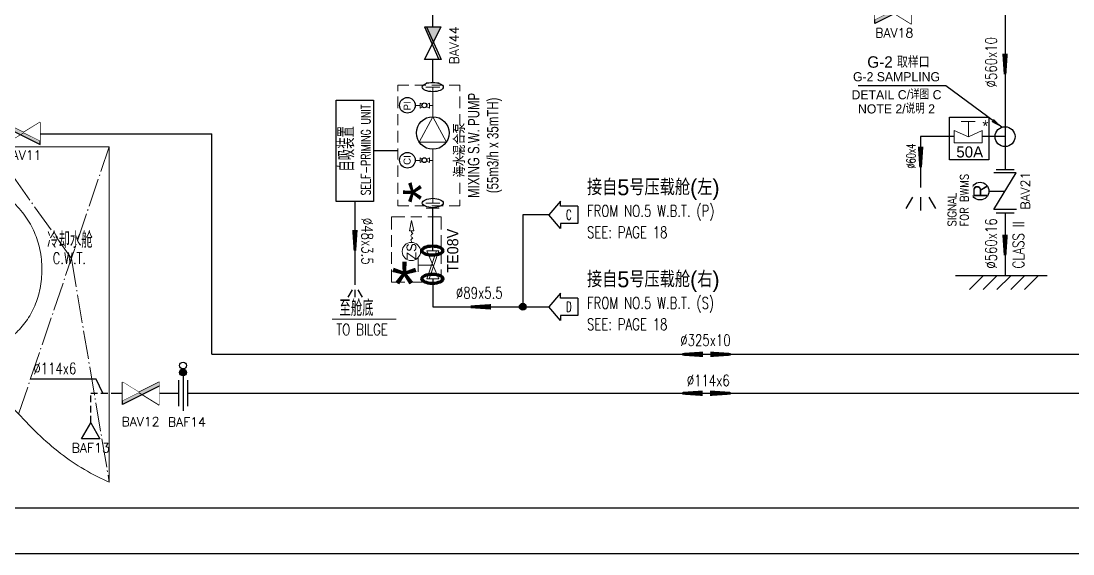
# Model space of a CAD drawing. Header units: inches. Extents: x 10682 to 13289, y -2771 to -1885.
# Drawn here: x 10802.4 to 11032.3, y -2304.6 to -2188.1 of the extents above; entities that cross this region are included whole.
import ezdxf
from ezdxf.enums import TextEntityAlignment as Align

# ---------------------------------------------------------------- set-up
doc = ezdxf.new("R2010")
doc.units = ezdxf.units.IN
doc.header["$MEASUREMENT"] = 0
doc.set_wipeout_variables(frame=1)
doc.linetypes.add('DASHDOTS', pattern=[1.6, 1.25, -0.15, 0.05, -0.15])
doc.linetypes.add('DASHED', pattern=[0.75, 0.5, -0.25])
for name, color, linetype in [('BALLAST', 7, 'Continuous'), ('PDF_Geomertry', 7, 'Continuous'), ('PDF_Text', 7, 'Continuous'), ('PIPE', 7, 'Continuous'), ('text', 2, 'Continuous')]:
    doc.layers.add(name, color=color, linetype=linetype)
doc.layers.add('细线', color=7, linetype='Continuous', lineweight=20)
doc.layers.add('背景', color=3, linetype='Continuous', lineweight=9)
doc.styles.add('CHINESE', font='SHORT.shx', dxfattribs={"bigfont": 'HZDXF.shx'})
doc.styles.add('HZDX', font='romans.shx', dxfattribs={"width": 0.9, "bigfont": 'HZDX.SHX'})
doc.styles.add('PDF Arial', font='arial.ttf')
doc.styles.add('ROMANS', font='ROMANS')
doc.styles.add('SimSun', font='Simtxt.shx', dxfattribs={"width": 0.75, "bigfont": 'HZDX.SHX'})
doc.styles.add('Sumec', font='Romans', dxfattribs={"width": 0.7, "bigfont": 'hzD.shx'})
doc.dimstyles.new('Iso-1', dxfattribs={"dimtxt": 2.5, "dimasz": 2.5, "dimexe": 1, "dimexo": 1, "dimgap": 1, "dimtad": 1, "dimdec": 0, "dimzin": 0, "dimdsep": 46, "dimtxsty": 'Sumec', "dimcen": 0, "dimclrd": 1, "dimclre": 1, "dimclrt": 4, "dimadec": 0, "dimazin": 0, "dimtfac": 1, "dimtdec": 4, "dimtix": 1, "dimtofl": 0, "dimtmove": 1, "dimatfit": 3, "dimfxl": 0, "dimtolj": 1, "dimtzin": 0, "dimlwd": -1, "dimlwe": -1, "dimarcsym": 0})

# ---------------------------------------------------------------- blocks, each defined once
blk = doc.blocks.new('V027')
at = {"color": 7, "linetype": 'Continuous'}
blk.add_lwpolyline([(8, -2.51), (8, 2.43), (0, -1.57), (0, 2.43)], close=True, dxfattribs=at)
at = {"color": 2, "linetype": 'Continuous', "style": 'ROMANS', "flags": 1}
for tag in ['NAMEPLATE', 'STANDARD', 'DIAMETER', 'REMARKS', 'MATERIAL', 'WEIGHT', 'NAME', 'SIZE']:
    blk.add_attdef(tag, text='', height=2, dxfattribs=at).set_placement((3.9, 4.41), align=Align.MIDDLE)
at = {"color": 2, "linetype": 'Continuous', "style": 'ROMANS'}
blk.add_attdef('MARK', text='', height=2, dxfattribs=at).set_placement((3.9, 4.41), align=Align.MIDDLE)
at = {"color": 7, "linetype": 'Continuous'}
blk.add_wipeout([(8, -2.51), (8, 2.43), (0, -1.57), (0, 2.43)], dxfattribs=at)
h = blk.add_hatch(color=256)
h.paths.add_polyline_path([(0, -1.57), (3.58, 0.22), (4.35, -0.26), (0, -2.43)])
h.paths.add_polyline_path([(3.58, 0.22), (8, 2.43), (8, 1.57), (4.35, -0.26)])
blk.add_lwpolyline([(8, 1.57), (0, -2.43), (0, -1.57)], dxfattribs=at)
blk = doc.blocks.new('F028')
at = {"color": 7, "linetype": 'Continuous'}
for points in [[(0, 2.83), (0, -2.83)], [(1, 3.81), (1, -3.81)], [(2, 2.83), (2, -2.83)]]:
    blk.add_lwpolyline(points, dxfattribs=at)
blk.add_circle((1, 4.56), 0.75, dxfattribs=at)
at = {"color": 2, "linetype": 'Continuous', "style": 'ROMANS', "flags": 1}
for tag in ['NAMEPLATE', 'STANDARD', 'DIAMETER', 'REMARKS', 'MATERIAL', 'WEIGHT', 'NAME', 'SIZE']:
    blk.add_attdef(tag, text='', height=2, dxfattribs=at).set_placement((1, 7.31), align=Align.MIDDLE)
at = {"color": 2, "linetype": 'Continuous', "style": 'ROMANS'}
blk.add_attdef('MARK', text='', height=2, dxfattribs=at).set_placement((1, 7.31), align=Align.MIDDLE)
blk = doc.blocks.new('F043')
at = {"linetype": 'Continuous'}
blk.add_lwpolyline([(-2, -3.46), (2, -3.46), (0, 0)], close=True, dxfattribs=at)
at = {"color": 2, "linetype": 'Continuous', "style": 'ROMANS', "flags": 1}
for tag in ['NAMEPLATE', 'STANDARD', 'DIAMETER', 'REMARKS', 'MATERIAL', 'WEIGHT', 'NAME', 'SIZE']:
    blk.add_attdef(tag, text='', height=2, dxfattribs=at).set_placement((0, -5.46), align=Align.MIDDLE)
at = {"color": 2, "linetype": 'Continuous', "style": 'ROMANS'}
blk.add_attdef('MARK', text='', height=2, dxfattribs=at).set_placement((0, -5.46), align=Align.MIDDLE)
blk = doc.blocks.new('A2')
at = {"color": 5}
blk.add_line((584, 10), (25, 10), dxfattribs=at)
blk.add_line((594, 0), (0, 0))
blk = doc.blocks.new('A3图框')
at = {"ltscale": 5}
blk.add_lwpolyline([(-562.29, -4946.17), (31.71, -4946.17), (31.71, -5366.17), (-562.29, -5366.17)], close=True, dxfattribs=at)
at = {"color": 2}
blk.add_blockref('A2', (-562.29, -5366.17), dxfattribs=at)
blk.add_blockref('A2', (-562.29, -5366.17), dxfattribs=at)
blk = doc.blocks.new('propeller')
at = {"color": 251, "linetype": 'DASHDOTS'}
for q in [(-123, 3450), (-123, -3450)]:
    blk.add_line((0, 0), q, dxfattribs=at)
at = {"color": 251}
for p, q in [((700, 550), (-540, 510)), ((-540, 510), (-1150, 510)), ((-768, 375), (-748, 395)), ((-768, 210), (-768, 375)), ((-748, 395), (-550, 395)), ((-550, 335), (-660, 335)), ((-550, 277), (-660, 277)), ((-540, 450), (-550, 450)), ((-550, -370), (-550, 370)), ((-540, 450), (-540, 510)), ((-768, -375), (-768, -210)), ((-540, -510), (-1150, -510)), ((-768, -375), (-748, -395)), ((-550, -395), (-748, -395)), ((-550, -277), (-660, -277)), ((-550, -335), (-660, -335)), ((-540, -450), (-550, -450)), ((-540, -450), (-540, -510)), ((700, -550), (-540, -510))]:
    blk.add_line(p, q, dxfattribs=at)
at = {"color": 251, "linetype": 'Continuous'}
blk.add_line((-550, -450), (-550, 450), dxfattribs=at)
at = {"color": 251}
for points in [[(-457, 511), (-435, 638), (-430, 672), (-424, 706), (-419, 740), (-413, 774), (-408, 809), (-403, 843), (-398, 878), (-394, 913), (-389, 948), (-381, 1017), (-374, 1085), (-368, 1154), (-363, 1223), (-358, 1293), (-354, 1360), (-350, 1427), (-347, 1495), (-345, 1562), (-343, 1630), (-341, 1695), (-340, 1760), (-339, 1825), (-340, 1890), (-341, 1955), (-344, 2016), (-346, 2076), (-349, 2137), (-352, 2198), (-354, 2259), (-356, 2318), (-359, 2377), (-361, 2436), (-363, 2495), (-365, 2554), (-367, 2614), (-368, 2674), (-367, 2734), (-367, 2795), (-366, 2855), (-365, 2891), (-363, 2927), (-360, 2963), (-355, 2999), (-349, 3035), (-342, 3064), (-335, 3093), (-328, 3122), (-319, 3150), (-311, 3179), (-309, 3185), (-307, 3190), (-305, 3196), (-303, 3202), (-302, 3208), (-300, 3213), (-298, 3219), (-296, 3224), (-294, 3230), (-292, 3236), (-290, 3241), (-289, 3246), (-287, 3252), (-285, 3257), (-283, 3262), (-281, 3267), (-279, 3272), (-277, 3278), (-275, 3283), (-273, 3288), (-272, 3293), (-270, 3297), (-268, 3302), (-266, 3307), (-264, 3312), (-262, 3316), (-260, 3321), (-258, 3325), (-256, 3330), (-254, 3334), (-252, 3338), (-250, 3343), (-248, 3347), (-246, 3351), (-244, 3355), (-242, 3359), (-240, 3363), (-238, 3366), (-236, 3370), (-233, 3374), (-231, 3377), (-229, 3381), (-227, 3384), (-225, 3388), (-223, 3391), (-220, 3394), (-218, 3397), (-216, 3400), (-214, 3403), (-211, 3406), (-209, 3409), (-207, 3412), (-205, 3414), (-202, 3417), (-200, 3419), (-198, 3421), (-195, 3424), (-193, 3426), (-190, 3428), (-188, 3430), (-186, 3432), (-183, 3433), (-181, 3435), (-178, 3437), (-176, 3438), (-173, 3440), (-171, 3441), (-168, 3442), (-165, 3443), (-163, 3445), (-160, 3445), (-158, 3446), (-155, 3447), (-152, 3448), (-149, 3448), (-147, 3449), (-144, 3449), (-141, 3450), (-139, 3450), (-136, 3450), (-133, 3450), (-130, 3450), (-127, 3450), (-124, 3450), (-122, 3449), (-119, 3449), (-116, 3448), (-113, 3448), (-110, 3447), (-107, 3446), (-104, 3445), (-101, 3444), (-98, 3443), (-95, 3442), (-92, 3441), (-89, 3440), (-85, 3438), (-82, 3437), (-79, 3435), (-76, 3434), (-58, 3423), (-41, 3411), (-27, 3396), (-13, 3381), (-2, 3363), (20, 3325), (39, 3287), (57, 3249), (73, 3209), (88, 3169), (118, 3081), (148, 2993), (177, 2904), (205, 2815), (231, 2725), (258, 2633), (283, 2540), (309, 2447), (334, 2354), (358, 2261), (380, 2172), (402, 2083), (424, 1994), (445, 1905), (466, 1815), (483, 1738), (499, 1662), (516, 1585), (531, 1508), (546, 1431), (559, 1363), (571, 1294), (583, 1226), (593, 1157), (603, 1089), (611, 1028), (617, 968), (622, 908), (626, 847), (630, 787), (631, 760), (632, 733), (632, 705), (631, 678), (630, 651), (625, 546)], [(700, 550), (700, -550)], [(-550, 450), (-550, -450)], [(-457, -511), (-435, -638), (-430, -672), (-424, -706), (-419, -740), (-413, -774), (-408, -809), (-403, -843), (-398, -878), (-394, -913), (-389, -948), (-381, -1017), (-374, -1085), (-368, -1154), (-363, -1223), (-358, -1293), (-354, -1360), (-350, -1427), (-347, -1495), (-345, -1562), (-343, -1630), (-341, -1695), (-340, -1760), (-339, -1825), (-340, -1890), (-341, -1955), (-344, -2016), (-346, -2076), (-349, -2137), (-352, -2198), (-354, -2259), (-356, -2318), (-359, -2377), (-361, -2436), (-363, -2495), (-365, -2554), (-367, -2614), (-368, -2674), (-367, -2734), (-367, -2795), (-366, -2855), (-365, -2891), (-363, -2927), (-360, -2963), (-355, -2999), (-349, -3035), (-342, -3064), (-335, -3093), (-328, -3122), (-319, -3150), (-311, -3179), (-309, -3185), (-307, -3190), (-305, -3196), (-303, -3202), (-302, -3208), (-300, -3213), (-298, -3219), (-296, -3224), (-294, -3230), (-292, -3236), (-290, -3241), (-289, -3246), (-287, -3252), (-285, -3257), (-283, -3262), (-281, -3267), (-279, -3272), (-277, -3278), (-275, -3283), (-273, -3288), (-272, -3293), (-270, -3297), (-268, -3302), (-266, -3307), (-264, -3312), (-262, -3316), (-260, -3321), (-258, -3325), (-256, -3330), (-254, -3334), (-252, -3338), (-250, -3343), (-248, -3347), (-246, -3351), (-244, -3355), (-242, -3359), (-240, -3363), (-238, -3366), (-236, -3370), (-233, -3374), (-231, -3377), (-229, -3381), (-227, -3384), (-225, -3388), (-223, -3391), (-220, -3394), (-218, -3397), (-216, -3400), (-214, -3403), (-211, -3406), (-209, -3409), (-207, -3412), (-205, -3414), (-202, -3417), (-200, -3419), (-198, -3421), (-195, -3424), (-193, -3426), (-190, -3428), (-188, -3430), (-186, -3432), (-183, -3433), (-181, -3435), (-178, -3437), (-176, -3438), (-173, -3440), (-171, -3441), (-168, -3442), (-165, -3443), (-163, -3445), (-160, -3445), (-158, -3446), (-155, -3447), (-152, -3448), (-149, -3448), (-147, -3449), (-144, -3449), (-141, -3450), (-139, -3450), (-136, -3450), (-133, -3450), (-130, -3450), (-127, -3450), (-124, -3450), (-122, -3449), (-119, -3449), (-116, -3448), (-113, -3448), (-110, -3447), (-107, -3446), (-104, -3445), (-101, -3444), (-98, -3443), (-95, -3442), (-92, -3441), (-89, -3440), (-85, -3438), (-82, -3437), (-79, -3435), (-76, -3434), (-58, -3423), (-41, -3411), (-27, -3396), (-13, -3381), (-2, -3363), (20, -3325), (39, -3287), (57, -3249), (73, -3209), (88, -3169), (118, -3081), (148, -2993), (177, -2904), (205, -2815), (231, -2725), (258, -2633), (283, -2540), (309, -2447), (334, -2354), (358, -2261), (380, -2172), (402, -2083), (424, -1994), (445, -1905), (466, -1815), (483, -1738), (499, -1662), (516, -1585), (531, -1508), (546, -1431), (559, -1363), (571, -1294), (583, -1226), (593, -1157), (603, -1089), (611, -1028), (617, -968), (622, -908), (626, -847), (630, -787), (631, -760), (632, -733), (632, -705), (631, -678), (630, -651), (625, -546)]]:
    blk.add_lwpolyline(points, dxfattribs=at)
at = {"color": 251, "linetype": 'DASHDOTS'}
for points in [[(0, 3450), (0, -3450)], [(-1150, 510), (-1150, -510)]]:
    blk.add_lwpolyline(points, dxfattribs=at)
at = {"color": 251}
for centre in [(-660, 306), (-660, -306)]:
    blk.add_arc(centre, 29, 90, 270, dxfattribs=at)
blk = doc.blocks.new('aft section side')
at = {"layer": '背景', "color": 251, "ltscale": 0.3}
for p, q in [((10543.5, -2310.95), (10616.3, -2310.95)), ((10616.3, -2337.78), (10616.3, -2310.95)), ((10616.3, -2329.03), (10641.9, -2329.03)), ((10641.9, -2402.32), (10641.9, -2329.03))]:
    blk.add_line(p, q, dxfattribs=at)
at = {"layer": '背景', "color": 251, "linetype": 'DASHDOTS', "ltscale": 5}
blk.add_line((10622.06, -2387.44), (10641.9, -2329.03), dxfattribs=at)
at = {"layer": '背景', "color": 251, "linetype": 'Continuous', "lineweight": 20}
blk.add_lwpolyline([(10641.9, -2402.32), (10641.36, -2402.08), (10640.65, -2401.76), (10639.95, -2401.42), (10639.23, -2401.06), (10638.52, -2400.69), (10637.82, -2400.32), (10637.13, -2399.93), (10636.45, -2399.53), (10635.77, -2399.13), (10635.1, -2398.71), (10634.45, -2398.29), (10633.81, -2397.86), (10633.17, -2397.42), (10632.53, -2396.96), (10631.9, -2396.5), (10631.27, -2396.02), (10630.64, -2395.52), (10629.99, -2395), (10629.36, -2394.48), (10628.73, -2393.94), (10628.1, -2393.39), (10627.48, -2392.83), (10626.85, -2392.25), (10626.23, -2391.65), (10625.59, -2391.03), (10624.92, -2390.36), (10624.31, -2389.74), (10623.73, -2389.15), (10623.12, -2388.52), (10622.46, -2387.84), (10621.67, -2387.03), (10621.24, -2386.6), (10620.86, -2386.22), (10620.51, -2385.89), (10620.18, -2385.59), (10619.86, -2385.31), (10619.55, -2385.03), (10619.17, -2384.72), (10618.81, -2384.44), (10618.46, -2384.19), (10618.13, -2383.97), (10617.81, -2383.77), (10617.49, -2383.59), (10617.17, -2383.43), (10616.86, -2383.28), (10616.55, -2383.15), (10616.24, -2383.03), (10615.94, -2382.93), (10615.64, -2382.84), (10615.32, -2382.75), (10615, -2382.68), (10614.66, -2382.62), (10614.31, -2382.57), (10613.94, -2382.53), (10613.55, -2382.5), (10613.14, -2382.48), (10612.7, -2382.47), (10612.7, -2382.47), (10612.7, -2377.83), (10612.7, -2373.19), (10612.7, -2373.19), (10613.11, -2373.19), (10613.53, -2373.17), (10613.94, -2373.13), (10614.35, -2373.08), (10614.76, -2373.02), (10615.17, -2372.94), (10615.57, -2372.85), (10615.98, -2372.75), (10616.38, -2372.63), (10616.78, -2372.49), (10617.18, -2372.34), (10617.58, -2372.18), (10617.98, -2372), (10618.37, -2371.81), (10618.75, -2371.61), (10619.13, -2371.39), (10619.5, -2371.17), (10619.87, -2370.93), (10620.22, -2370.68), (10620.58, -2370.42), (10620.92, -2370.15), (10621.26, -2369.86), (10621.59, -2369.56), (10621.92, -2369.24), (10622.24, -2368.92), (10622.56, -2368.58), (10622.87, -2368.22), (10623.17, -2367.85), (10623.46, -2367.48), (10623.74, -2367.1), (10624.01, -2366.71), (10624.27, -2366.32), (10624.51, -2365.91), (10624.75, -2365.5), (10624.98, -2365.08), (10625.2, -2364.65), (10625.4, -2364.21), (10625.6, -2363.76), (10625.79, -2363.3), (10625.96, -2362.83), (10626.12, -2362.36), (10626.27, -2361.9), (10626.41, -2361.43), (10626.54, -2360.95), (10626.65, -2360.47), (10626.76, -2359.98), (10626.85, -2359.49), (10626.93, -2358.98), (10627, -2358.47), (10627.06, -2357.95), (10627.11, -2357.4), (10627.14, -2356.85), (10627.17, -2356.3), (10627.17, -2355.75), (10627.17, -2355.21), (10627.15, -2354.67), (10627.11, -2354.13), (10627.06, -2353.6), (10627, -2353.06), (10626.92, -2352.53), (10626.83, -2352.01), (10626.73, -2351.48), (10626.62, -2350.99), (10626.5, -2350.5), (10626.37, -2350.02), (10626.22, -2349.55), (10626.07, -2349.07), (10625.9, -2348.61), (10625.72, -2348.15), (10625.53, -2347.69), (10625.33, -2347.25), (10625.12, -2346.8), (10624.89, -2346.36), (10624.66, -2345.93), (10624.4, -2345.48), (10624.12, -2345.03), (10623.84, -2344.59), (10623.54, -2344.16), (10623.23, -2343.73), (10622.91, -2343.32), (10622.57, -2342.91), (10622.22, -2342.5), (10621.86, -2342.1), (10621.49, -2341.71), (10621.1, -2341.33), (10620.7, -2340.95), (10620.29, -2340.59), (10619.87, -2340.23), (10619.44, -2339.88), (10619, -2339.54), (10618.54, -2339.2), (10618.06, -2338.87), (10617.57, -2338.54), (10617.06, -2338.22), (10616.52, -2337.91), (10616.01, -2337.61), (10615.49, -2337.33), (10614.96, -2337.05), (10614.41, -2336.78), (10613.86, -2336.52), (10613.29, -2336.26), (10612.7, -2336.01), (10612.09, -2335.76), (10611.45, -2335.52), (10610.79, -2335.28), (10610.1, -2335.03), (10609.42, -2334.81), (10608.73, -2334.59), (10608.04, -2334.38), (10607.34, -2334.18), (10606.62, -2333.98), (10605.88, -2333.79), (10605.1, -2333.59), (10597.4, -2331.72), (10589.7, -2329.85), (10582, -2327.98), (10574.3, -2326.11), (10566.6, -2324.24), (10558.9, -2322.37), (10551.2, -2320.5), (10543.5, -2318.63), (10543.5, -2318.63), (10543.5, -2310.66), (10543.5, -2318.35), (10543.5, -2310.95)], dxfattribs=at)
at = {"layer": '背景', "color": 251, "linetype": 'DASHDOTS', "ltscale": 5}
for points in [[(10543.5, -2318.63), (10596.13, -2320.63), (10616.3, -2310.95)], [(10543.5, -2310.95), (10596.13, -2320.63), (10616.3, -2337.78)], [(10616.3, -2329.03), (10633.61, -2353.43), (10641.9, -2402.32)]]:
    blk.add_lwpolyline(points, dxfattribs=at)
at = {"layer": '背景', "color": 251, "xscale": 0.008929729729729729, "yscale": 0.008347826086956521, "zscale": 0.008}
blk.add_blockref('propeller', (10605.47, -2377.83), dxfattribs=at)
at = {"color": 2, "linetype": 'Continuous', "style": 'HZDX', "width": 0.75}
blk.add_text('冷却水舱', height=3.5, dxfattribs=at).set_placement((10628.31, -2351.1))
at = {"color": 2, "style": 'HZDX', "width": 0.75}
blk.add_text('C.W.T.', height=2.5, dxfattribs=at).set_placement((10629.53, -2354.59))
at = {"layer": '背景', "color": 2, "insert": (10578.36, -2314.61), "char_height": 3, "width": 12.9968, "attachment_point": 1, "style": 'SimSun'}
blk.add_mtext('\\pxqc;{\\W1;尾尖舱} \\PA.P.T.', dxfattribs=at)
blk = doc.blocks.new('V075')
at = {"color": 7, "linetype": 'Continuous'}
for p, q in [((0, -2), (0, 2)), ((8, -2.95), (8, 2)), ((0, -2.87), (0, -2))]:
    blk.add_line(p, q, dxfattribs=at)
blk.add_lwpolyline([(8, 2), (0, -2.87)], dxfattribs=at)
at = {"color": 2, "linetype": 'Continuous', "style": 'ROMANS', "flags": 1}
for tag in ['NAMEPLATE', 'STANDARD', 'DIAMETER', 'REMARKS', 'MATERIAL', 'WEIGHT', 'NAME', 'SIZE']:
    blk.add_attdef(tag, text='', height=2, dxfattribs=at).set_placement((3.9, 3.97), align=Align.MIDDLE)
at = {"color": 2, "linetype": 'Continuous', "style": 'ROMANS'}
blk.add_attdef('MARK', text='', height=2, dxfattribs=at).set_placement((3.9, 3.97), align=Align.MIDDLE)
blk = doc.blocks.new('ACT')
at = {"color": 7, "linetype": 'Continuous'}
blk.add_lwpolyline([(0, 3.49), (0, 0)], dxfattribs=at)
blk.add_circle((0, 5.42), 1.93, dxfattribs=at)
at = {"layer": 'BALLAST', "color": 2, "linetype": 'Continuous', "style": 'CHINESE'}
blk.add_text('R', height=3, dxfattribs=at).set_placement((0, 5.42), align=Align.MIDDLE)
blk = doc.blocks.new('zw$E64C')
at = {"color": 251}
blk.add_lwpolyline([(-0.93, 7.63), (8.37, 7.63), (8.37, -0.97), (-0.93, -0.97)], close=True, dxfattribs=at)
at = {"layer": 'PDF_Geomertry', "color": 251, "lineweight": 0}
for points in [[(4.68, 0), (4.68, 6.14), (1.95, 6.14), (3.32, 3.12), (1.95, 0)], [(0, 4.58), (0, 1.56)], [(3.32, 3.12), (0, 3.12)], [(4.68, 0), (1.95, 0)]]:
    blk.add_lwpolyline(points, dxfattribs=at)
at = {"layer": 'PDF_Text', "color": 251, "char_height": 2.4401, "attachment_point": 7, "rotation": 90, "style": 'PDF Arial'}
for s, insert in [('{\\W0.966835;*}', (2.19, 6.19)), ('\\W0.966835;50A', (7.9, 0.49))]:
    blk.add_mtext(s, dxfattribs=dict(at, insert=insert))
blk = doc.blocks.new('zw$5EF2')
at = {"layer": 'PDF_Geomertry', "color": 251, "lineweight": 0}
for points in [[(0.1, 16.77), (0.1, 19.51), (3.02, 19.51)], [(4, 16.48), (4.97, 16.48), (4.49, 18.73), (4, 16.48)], [(4.29, 19.51), (6.73, 19.51)], [(8, 19.51), (10.92, 19.51), (10.92, 16.77)], [(4.49, 13.85), (4.49, 14.14), (4.29, 14.43), (4.49, 14.63), (4.78, 14.92), (4.49, 15.12), (4.29, 15.41), (4.49, 15.7), (4.78, 15.9), (4.49, 16.19), (4.49, 16.48)], [(0.1, 12.97), (0.1, 15.51)], [(10.92, 15.51), (10.92, 12.97)], [(0.1, 9.27), (0.1, 11.8)], [(8.29, 5.95), (10.44, 12.09), (7.8, 12.09)], [(7.8, 12.09), (10.44, 5.95)], [(7.8, 5.95), (9.95, 12.09)], [(10.92, 11.8), (10.92, 9.27)], [(5.95, 7.51), (5.95, 10.53)], [(0.1, 5.27), (0.1, 8)], [(9.07, 8.97), (5.95, 8.97)], [(10.92, 8), (10.92, 5.27), (8, 5.27)], [(3.02, 5.27), (0.1, 5.27)], [(6.73, 5.27), (4.29, 5.27)], [(10.44, 5.95), (7.8, 5.95)]]:
    blk.add_lwpolyline(points, dxfattribs=at)
at = {"layer": 'PDF_Geomertry', "color": 251, "lineweight": 13}
blk.add_circle((4.44, 11.95), 2, dxfattribs=at)
at = {"layer": 'PDF_Geomertry', "color": 251, "lineweight": 211}
for points in [[(6.73, 12.14), (6.73, 11.58), (7.76, 11.12), (9.02, 11.12), (10.29, 11.12), (11.31, 11.58), (11.31, 12.14), (11.31, 12.71), (10.29, 13.17), (9.02, 13.17), (7.76, 13.17), (6.73, 12.71), (6.73, 12.14)], [(6.73, 6), (6.73, 5.43), (7.76, 4.97), (9.02, 4.97), (10.29, 4.97), (11.31, 5.43), (11.31, 6), (11.31, 6.56), (10.29, 7.02), (9.02, 7.02), (7.76, 7.02), (6.73, 6.56), (6.73, 6)]]:
    blk.add_open_spline(points, degree=3, knots=[0, 0, 0, 0, 1, 1, 1, 2, 2, 2, 3, 3, 3, 4, 4, 4, 4], dxfattribs=at)
at = {"layer": 'PDF_Text', "color": 251, "attachment_point": 7, "rotation": 90}
for s, insert, char_height, style in [('\\W0.959333;TE08V', (14.73, 7.34), 2.4401, 'SimSun'), ('\\W0.944221;ZS', (5.56, 10.14), 2.1473, 'PDF Arial')]:
    blk.add_mtext(s, dxfattribs=dict(at, insert=insert, char_height=char_height, style=style))
at = {"layer": 'PDF_Text', "color": 251, "insert": (0, 0), "char_height": 9.7204, "attachment_point": 7, "style": 'PDF Arial'}
blk.add_mtext('\\W1.096823;*', dxfattribs=at)
blk = doc.blocks.new('zw$A7F9')
at = {"layer": 'PDF_Geomertry', "color": 251, "lineweight": 0}
for points in [[(2.44, 26.92), (0, 26.92), (0, 25.55)], [(6.14, 26.92), (3.71, 26.92)], [(9.17, 26.43), (6.14, 26.43)], [(6.24, 27.4), (9.07, 27.4)], [(6.73, 27.4), (8.58, 27.4)], [(9.95, 26.92), (7.41, 26.92)], [(7.7, 26.43), (7.7, 19.99)], [(13.56, 25.55), (13.56, 26.92), (11.22, 26.92)], [(0, 24.38), (0, 21.85)], [(13.56, 21.85), (13.56, 24.38)], [(3.9, 22.43), (4.88, 22.43)], [(5.46, 22.63), (4.88, 22.92)], [(4.88, 21.85), (4.88, 22.92)], [(5.46, 22.14), (4.88, 21.85)], [(6.34, 22.14), (6.92, 21.85), (6.92, 22.92), (6.34, 22.63)], [(6.92, 22.43), (7.7, 22.43)], [(0, 20.58), (0, 18.14)], [(4.68, 14.43), (7.7, 19.99), (10.63, 14.43), (4.68, 14.43)], [(13.56, 18.14), (13.56, 20.58)], [(0, 16.87), (0, 14.34)], [(13.56, 14.34), (13.56, 16.87)], [(0, 13.07), (0, 10.63)], [(7.7, 12.87), (7.7, 1.07)], [(13.56, 10.63), (13.56, 13.07)], [(0, 9.36), (0, 6.83)], [(3.9, 10.44), (4.88, 10.44)], [(5.46, 10.73), (4.88, 11.02)], [(4.88, 9.95), (4.88, 11.02)], [(5.46, 10.24), (4.88, 9.95)], [(6.34, 10.24), (6.92, 9.95), (6.92, 11.02), (6.34, 10.73)], [(6.92, 10.44), (7.7, 10.44)], [(13.56, 6.83), (13.56, 9.36)], [(0, 5.56), (0, 3.12)], [(13.56, 3.12), (13.56, 5.56)], [(0, 1.85), (0, 0.49), (2.44, 0.49)], [(3.71, 0.49), (6.14, 0.49)], [(9.17, 1.07), (6.14, 1.07)], [(6.24, 0), (9.07, 0)], [(6.73, 0), (8.58, 0)], [(7.41, 0.49), (9.95, 0.49)], [(11.22, 0.49), (13.56, 0.49), (13.56, 1.85)]]:
    blk.add_lwpolyline(points, dxfattribs=at)
at = {"layer": 'PDF_Geomertry', "color": 251, "lineweight": 30}
for centre, radius in [((2.1, 22.48), 1.71), ((5.8, 22.48), 0.536), ((7.66, 16.43), 3.56), ((2.1, 10.48), 1.71), ((5.8, 10.48), 0.536)]:
    blk.add_circle(centre, radius, dxfattribs=at)
for points in [[(9.95, 26.48), (9.95, 27.04), (8.92, 27.5), (7.66, 27.5), (6.39, 27.5), (5.36, 27.04), (5.36, 26.48), (5.36, 25.91), (6.39, 25.45), (7.66, 25.45), (8.92, 25.45), (9.95, 25.91), (9.95, 26.48)], [(9.95, 1.12), (9.95, 1.69), (8.92, 2.15), (7.66, 2.15), (6.39, 2.15), (5.36, 1.69), (5.36, 1.12), (5.36, 0.56), (6.39, 0.1), (7.66, 0.1), (8.92, 0.1), (9.95, 0.56), (9.95, 1.12)]]:
    blk.add_open_spline(points, degree=3, knots=[0, 0, 0, 0, 1, 1, 1, 2, 2, 2, 3, 3, 3, 4, 4, 4, 4], dxfattribs=at)
at = {"color": 2, "insert": (15.34, 0.64), "char_height": 2.5, "width": 26.1544, "attachment_point": 1, "rotation": 90, "style": 'SimSun'}
blk.add_mtext('\\pxqc;MIXING S.W. PUMP\\P(55m3/h x 35mTH)', dxfattribs=at)
at = {"layer": 'PDF_Text', "color": 251, "attachment_point": 7, "rotation": 90, "style": 'PDF Arial'}
for s, insert, char_height in [('\\W0.979952;PI', (2.83, 21.36), 1.546), ('\\W0.975327;CI', (2.83, 9.46), 1.546), ('\\W1.096823;*', (9.17, 1.07), 8.0003)]:
    blk.add_mtext(s, dxfattribs=dict(at, insert=insert, char_height=char_height))
blk = doc.blocks.new('zw$39D5')
at = {"color": 200}
for p, q in [((0, 4.85), (0, 1.1)), ((0, 4.85), (3.81, 4.85)), ((3.81, 5.95), (6.31, 2.98)), ((3.81, 4.85), (3.81, 5.95)), ((3.81, 0), (6.31, 2.98)), ((0, 1.1), (3.81, 1.1)), ((3.81, 1.1), (3.81, 0))]:
    blk.add_line(p, q, dxfattribs=at)
blk = doc.blocks.new('A$C672d3900')
at = {"linetype": 'Continuous'}
h = blk.add_hatch(color=7, dxfattribs=at)
h.dxf.hatch_style = 1
h.paths.add_polyline_path([(3.2, -1.6), (6, -3), (6, -0.375)])
h.paths.add_polyline_path([(2.8, -1.4), (3.2, -1.6), (6, -0.375), (6, 0)])
at = {"color": 7}
for p, q in [((0, 0), (6, -3)), ((0, -3), (0, 0)), ((6, 0), (0, -2.625)), ((6, 0), (6, -3)), ((6, -0.375), (0, -3))]:
    blk.add_line(p, q, dxfattribs=at)

msp = doc.modelspace()

# ---------------------------------------------------------------- hatches: boundary and pattern name
h = msp.add_hatch(color=256)
edge = h.paths.add_edge_path()
edge.add_ellipse((10912.06, -2250.6), major_axis=(0.75, 0), ratio=1, start_angle=0, end_angle=360)

# ---------------------------------------------------------------- linework, layer by layer
at = {"color": 3}
for p, q in [((10892.39, -2189.36), (10892.39, -2179.96)), ((10892.39, -2201.62), (10892.39, -2196.56)), ((10806.51, -2212.78), (10844.08, -2212.78)), ((10844.08, -2260.99), (10844.08, -2212.78)), ((11017.5, -2213.4), (11012.51, -2213.4)), ((10892.39, -2238.37), (10892.39, -2229.03)), ((10844.08, -2260.99), (11063.08, -2260.99)), ((10832.58, -2269.5), (10836.78, -2269.5)), ((10838.78, -2269.5), (11072.55, -2269.5))]:
    msp.add_line(p, q, dxfattribs=at)
for p, q in [((11015.54, -2220.6), (11019.46, -2220.6)), ((11015.54, -2230.02), (11019.46, -2230.02)), ((10874.74, -2246.92), (10873.78, -2248.48)), ((10875.35, -2246.92), (10875.35, -2248.48)), ((10875.96, -2246.92), (10876.92, -2248.48))]:
    msp.add_line(p, q)
at = {"color": 7}
for p, q in [((10997.24, -2226.6), (10995.78, -2229.13)), ((10999.04, -2226.6), (10999.04, -2229.52)), ((11000.83, -2226.6), (11002.29, -2229.13))]:
    msp.add_line(p, q, dxfattribs=at)
at = {"color": 3, "linetype": 'DASHED', "ltscale": 3}
for p, q in [((10817.59, -2275.97), (10817.59, -2269.5)), ((10817.59, -2269.5), (10823.01, -2269.5))]:
    msp.add_line(p, q, dxfattribs=at)
at = {"color": 3}
for points in [[(11017.5, -2174.01), (11017.5, -2214.76), (11017.5, -2220.6)], [(11006.36, -2213.4), (10999.04, -2213.4), (10999.04, -2224.53)], [(10917.79, -2230.49), (10912.06, -2230.49), (10912.06, -2250.6)], [(11017.5, -2230.02), (11017.5, -2243.85)], [(10892.39, -2244.51), (10892.39, -2250.6), (10917.79, -2250.6)]]:
    msp.add_lwpolyline(points, dxfattribs=at)
for points in [[(11017.5, -2195.24, 0, 0, 0), (11017.5, -2195.24, 1.2, 0.6, 0), (11017.5, -2199.74, 0, 0, 0), (11017.5, -2199.74, 0, 0, 0)], [(10999.04, -2215.6, 0, 0, 0), (10999.04, -2215.6, 1.2, 0.6, 0), (10999.04, -2220.1, 0, 0, 0), (10999.04, -2220.1, 0, 0, 0)], [(10875.36, -2233.79, 0, 0, 0), (10875.36, -2233.79, 1.2, 0.6, 0), (10875.36, -2238.29, 0, 0, 0), (10875.36, -2238.29, 0, 0, 0)], [(11017.5, -2234.86, 0, 0, 0), (11017.5, -2234.86, 1.2, 0.6, 0), (11017.5, -2239.36, 0, 0, 0), (11017.5, -2239.36, 0, 0, 0)], [(10905.14, -2250.6, 0, 0, 0), (10905.14, -2250.6, 1.2, 0.6, 0), (10900.64, -2250.6, 0, 0, 0), (10900.64, -2250.6, 0, 0, 0)], [(10951.47, -2260.99, 0, 0, 0), (10951.47, -2260.99, 1.2, 0.6, 0), (10946.97, -2260.99, 0, 0, 0), (10946.97, -2260.99, 0, 0, 0)], [(10953.03, -2260.99, 0, 0, 0), (10953.03, -2260.99, 1.2, 0.6, 0), (10957.53, -2260.99, 0, 0, 0), (10957.53, -2260.99, 0, 0, 0)], [(10951.42, -2269.5, 0, 0, 0), (10951.42, -2269.5, 1.2, 0.6, 0), (10946.92, -2269.5, 0, 0, 0), (10946.92, -2269.5, 0, 0, 0)], [(10952.99, -2269.5, 0, 0, 0), (10952.99, -2269.5, 1.2, 0.6, 0), (10957.49, -2269.5, 0, 0, 0), (10957.49, -2269.5, 0, 0, 0)]]:
    msp.add_lwpolyline(points, format="xyseb", dxfattribs=at)
at = {"color": 8}
msp.add_lwpolyline([(10879.45, -2205.43), (10879.45, -2227.58), (10871.28, -2227.58), (10871.28, -2205.43)], close=True, dxfattribs=at)
msp.add_lwpolyline([(10884.73, -2216.5), (10879.45, -2216.5)], dxfattribs=at)
at = {"const_width": 0.75}
msp.add_lwpolyline([(10837.4, -2264.94, 1), (10838.15, -2264.94, 1)], format="xyb", close=True, dxfattribs=at)
msp.add_lwpolyline([(10820.24, -2269.5), (10818.8, -2266.44), (10804.42, -2266.44)])
at = {"color": 3}
msp.add_circle((11017.5, -2213.4), 2.18, dxfattribs=at)
for centre in [(10912.06, -2250.6), (10837.78, -2263.44)]:
    msp.add_circle(centre, 0.75)
at = {"layer": 'PIPE'}
for p, q in [((11026.74, -2243.85), (11006.64, -2243.85)), ((11012.74, -2243.85), (11009.74, -2246.85)), ((11015.74, -2243.85), (11012.74, -2246.85)), ((11018.74, -2243.85), (11015.74, -2246.85)), ((11021.74, -2243.85), (11018.74, -2246.85)), ((11024.74, -2243.85), (11021.74, -2246.85))]:
    msp.add_line(p, q, dxfattribs=at)
at = {"layer": 'text', "color": 3}
msp.add_line((10875.36, -2227.58), (10875.36, -2245.78), dxfattribs=at)
at = {"layer": '细线'}
msp.add_lwpolyline([(10870.41, -2253.3), (10884.38, -2253.3)], dxfattribs=at)

# ---------------------------------------------------------------- block references
at = {"color": 3}
ref = msp.add_blockref('V027', (10989.03, -2186.24), dxfattribs=at)
ref.add_attrib('MARK', 'BAV18', dxfattribs={"color": 2, "linetype": 'Continuous', "height": 2, "style": 'ROMANS'}).set_placement((10993.28, -2190.71), align=Align.MIDDLE)
at = {"color": 1, "xscale": 1.2, "yscale": 1.2, "zscale": 1.2, "rotation": 90}
msp.add_blockref('A$C672d3900', (10890.59, -2196.56), dxfattribs=at)
at = {"color": 6}
msp.add_blockref('aft section side', (179.75, 113.37), dxfattribs=at)
at = {"color": 3}
for name, p in [('zw$A7F9', (10884.73, -2229.03)), ('zw$5EF2', (10883.27, -2250.46))]:
    msp.add_blockref(name, p, dxfattribs=at)
at = {"color": 3, "rotation": 270}
msp.add_blockref('zw$E64C', (11006.36, -2210.09), dxfattribs=at)
ref = msp.add_blockref('V075', (11017.03, -2221.31), dxfattribs=dict(xscale=-1, rotation=89.9999999999999))
ref.add_attrib('MARK', 'BAV21', dxfattribs={"color": 2, "linetype": 'Continuous', "height": 2, "rotation": 90, "style": 'ROMANS'}).set_placement((11021.94, -2225.21), align=Align.MIDDLE)
at = {"xscale": -1}
for p in [(10924.1, -2233.46), (10924.1, -2253.58)]:
    msp.add_blockref('zw$39D5', p, dxfattribs=at)
ref = msp.add_blockref('F028', (10836.78, -2269.5))
ref.add_attrib('MARK', 'BAF14', dxfattribs={"color": 2, "linetype": 'Continuous', "height": 2, "style": 'ROMANS'}).set_placement((10838.61, -2275.78), align=Align.MIDDLE)
ref = msp.add_blockref('F043', (10817.59, -2275.97), dxfattribs=dict(xscale=-1))
ref.add_attrib('MARK', 'BAF13', dxfattribs={"color": 2, "linetype": 'Continuous', "height": 2, "style": 'ROMANS'}).set_placement((10817.59, -2281.44), align=Align.MIDDLE)
at = {"layer": 'PIPE', "color": 3, "linetype": 'Continuous', "rotation": 90}
msp.add_blockref('ACT', (11017.46, -2225.31), dxfattribs=at)

# ---------------------------------------------------------------- texts
at = {"color": 2, "style": 'ROMANS'}
msp.add_text('BAV44', height=2, rotation=90, dxfattribs=at).set_placement((10898.07, -2197.63))
at = {"color": 2, "linetype": 'Continuous', "style": 'SimSun'}
for s, height, p in [('G-2 取样口', 2.5, (10994.19, -2198.33)), ('G-2 SAMPLING', 2, (10993.77, -2201.3)), ('DETAIL C/详图 C', 2, (10993.77, -2205.24)), ('NOTE 2/说明 2', 2, (10993.77, -2208.33))]:
    msp.add_text(s, height=height, dxfattribs=at).set_placement(p, align=Align.CENTER)
at = {"color": 2, "linetype": 'Continuous', "style": 'HZDX', "width": 0.75}
for s, height, p in [('SELF-PRIMING UNIT', 2, (10878.74, -2216.31)), ('自吸装置', 3.5, (10875.23, -2216.06))]:
    msp.add_text(s, height=height, rotation=90, dxfattribs=at).set_placement(p, align=Align.CENTER)
at = {"color": 2, "linetype": 'Continuous', "style": 'SimSun'}
msp.add_text('海水混合泵', height=2.5, rotation=90, dxfattribs=at).set_placement((10899.45, -2216.32), align=Align.CENTER)
for s, p in [('接自5号压载舱(左)', (10926.09, -2224.46)), ('接自5号压载舱(右)', (10926.09, -2244.58))]:
    msp.add_text(s, height=3.5, dxfattribs=at).set_placement(p, align=Align.MIDDLE_LEFT)
at = {"color": 2, "linetype": 'Continuous', "style": 'HZDX', "width": 0.65}
for s, p in [('C', (10922.13, -2231.57)), ('D', (10922.13, -2251.69))]:
    msp.add_text(s, height=2.2, dxfattribs=at).set_placement(p, align=Align.CENTER)
at = {"color": 2, "style": 'HZDX', "width": 0.75}
msp.add_text('CLASS II', height=2.5, rotation=90, dxfattribs=at).set_placement((11021.68, -2242.22))
msp.add_text('TO BILGE', height=2.5, dxfattribs=at).set_placement((10871.29, -2256.83))
at = {"layer": 'PIPE', "color": 2, "style": 'HZDX', "width": 0.75}
for s, p in [('FROM NO.5 W.B.T. (P)', (10926.09, -2229.64)), ('SEE: PAGE 18', (10926.09, -2234.31)), ('FROM NO.5 W.B.T. (S)', (10926.09, -2249.76)), ('SEE: PAGE 18', (10926.09, -2254.43))]:
    msp.add_text(s, height=2.5, dxfattribs=at).set_placement(p, align=Align.MIDDLE_LEFT)
at = {"layer": 'text', "color": 2, "style": 'HZDX'}
for s, height, rotation, width, p in [('%%C560x10', 2.5, 90, 0.75, (11015.69, -2197.14)), ('%%C60x4', 2, 90, 0.65, (10997.95, -2217.66)), ('%%C48x3.5', 2.5, 270, 0.75, (10876.81, -2236.26)), ('%%C560x16', 2.5, 90, 0.75, (11015.69, -2236.76))]:
    msp.add_text(s, height=height, rotation=rotation, dxfattribs=dict(at, width=width)).set_placement(p, align=Align.CENTER)
at = {"layer": 'text', "color": 2, "style": 'HZDX', "width": 0.75}
for s, p in [('%%C89x5.5', (10902.54, -2248.8)), ('%%C325x10', (10951.99, -2259.15)), ('%%c114x6', (10809.76, -2265.33)), ('%%c114x6', (10952.62, -2267.95))]:
    msp.add_text(s, height=2.5, dxfattribs=at).set_placement(p, align=Align.CENTER)
at = {"layer": 'text', "style": 'HZDX', "width": 0.75}
msp.add_text('至舱底', height=3.5, dxfattribs=at).set_placement((10871.96, -2252.63))

# ---------------------------------------------------------------- leaders
at = {"color": 3}
msp.add_leader([(11016.79, -2211.34), (11004.53, -2202.31), (10985.4, -2202.31)], dimstyle='Iso-1', override={"dimgap": 1, "dimtad": 0}, dxfattribs=at)

# ---------------------------------------------------------------- next in the draw order: block references
ref = msp.add_blockref('V027', (10824.58, -2269.5), dxfattribs=at)
ref.add_attrib('MARK', 'BAV12', dxfattribs={"color": 2, "linetype": 'Continuous', "height": 2, "style": 'ROMANS'}).set_placement((10828.48, -2275.72), align=Align.MIDDLE)

# ---------------------------------------------------------------- next in the draw order: linework, layer by layer
msp.add_line((10823.01, -2269.5), (10824.58, -2269.5), dxfattribs=at)

# ---------------------------------------------------------------- next in the draw order: block references
at = {"color": 2}
msp.add_blockref('A3图框', (11243.95, 3061.54), dxfattribs=at)

# ---------------------------------------------------------------- next in the draw order: block references
at = {"color": 3}
ref = msp.add_blockref('V027', (10806.51, -2212.7), dxfattribs=dict(at, xscale=-1, rotation=359.9999999999998))
ref.add_attrib('MARK', 'BAV11', dxfattribs={"color": 2, "linetype": 'Continuous', "height": 2, "style": 'ROMANS'}).set_placement((10802.66, -2217.44), align=Align.MIDDLE)

# ---------------------------------------------------------------- next in the draw order: texts
at = {"layer": 'text', "color": 2, "insert": (11007.25, -2226.31), "char_height": 1.8, "width": 13.4989, "attachment_point": 5, "rotation": 90, "line_spacing_factor": 0.9, "style": 'HZDX', "bg_fill": 2}
msp.add_mtext('\\pxql;SIGNAL FOR BWMS', dxfattribs=at)

doc.saveas('drawing.dxf')
